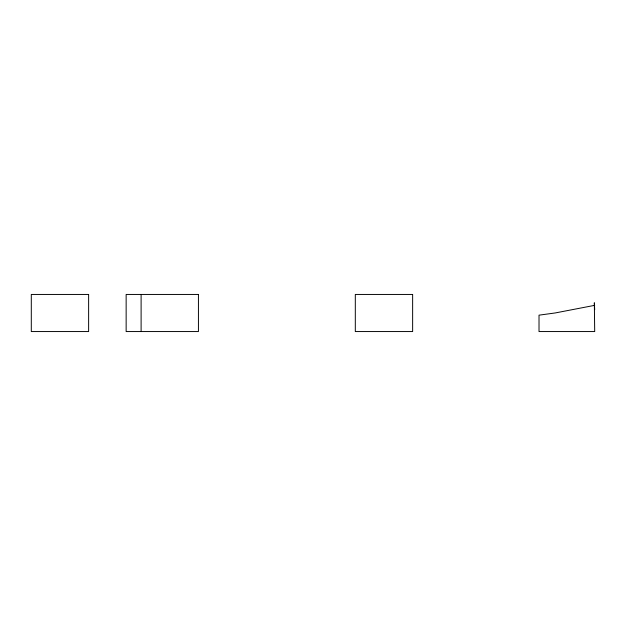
<?xml version="1.0" encoding="UTF-8"?>
<svg xmlns="http://www.w3.org/2000/svg" width="626" height="626" viewBox="0 0 626 626"><rect width="100%" height="100%" fill="white"/><g stroke="black" fill="none" stroke-linecap="round" stroke-linejoin="round"><path stroke-width="0.94" d="M594.7 305.339L555.176 312.961L539.017 315.16L539.017 331.553L594.7 331.553L594.332 302.765L594.7 309.643M141.108 294.447L141.108 331.553M88.626 294.447L31.3 294.447L31.3 331.553L88.626 331.553L88.626 294.447M198.434 294.447L126.147 294.447L126.147 331.553L198.434 331.553L198.434 294.447M412.636 294.447L355.31 294.447L355.31 331.553L412.636 331.553L412.636 294.447"/></g></svg>
